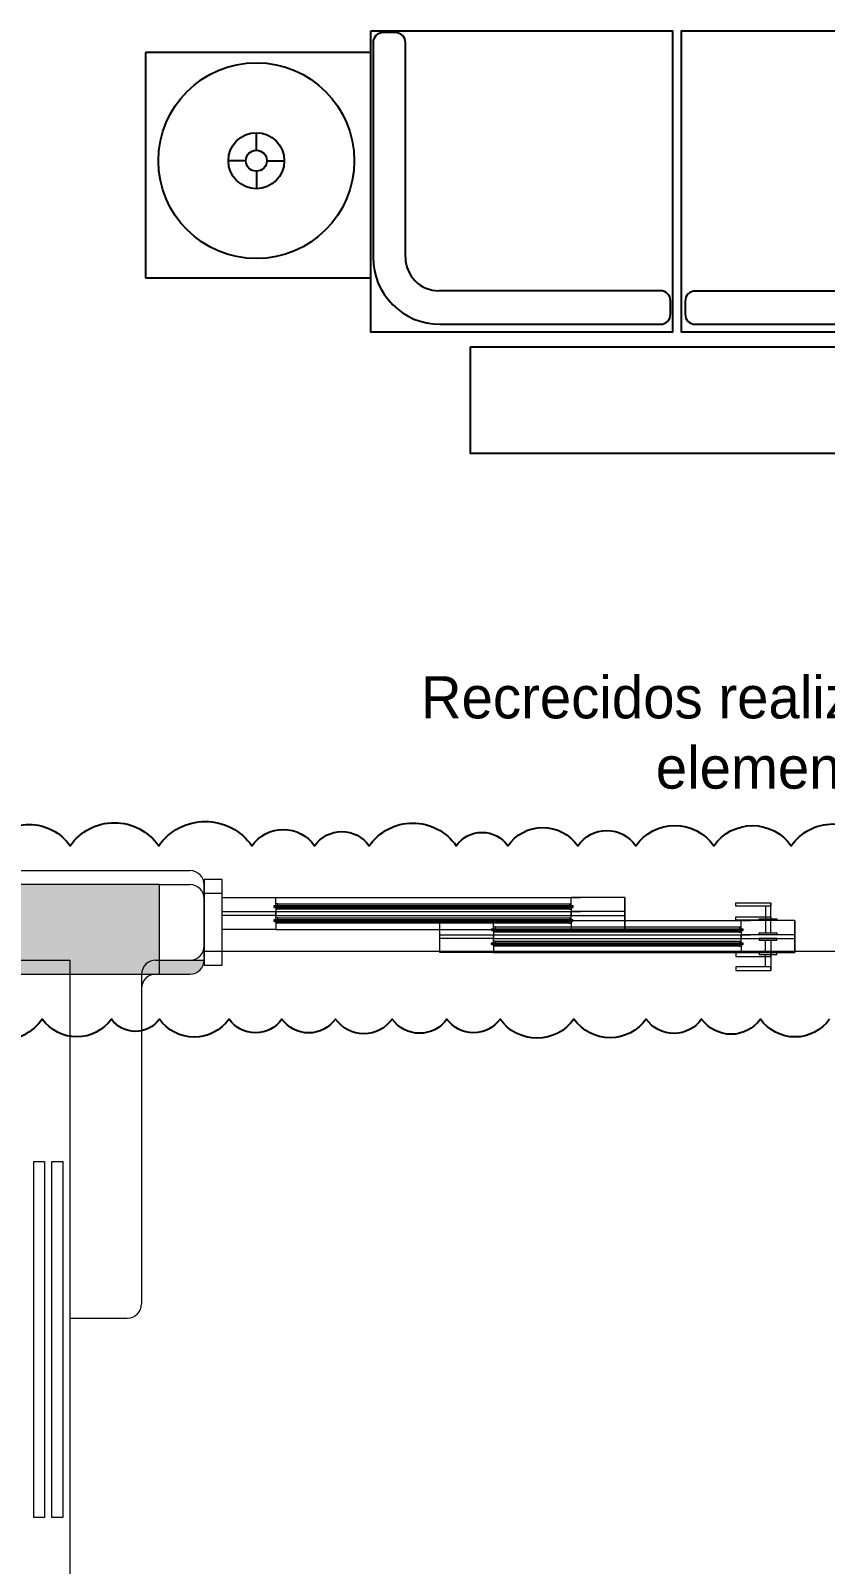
# Model space of a CAD drawing. Header units: metres. Extents: x -232 to 581, y 30 to 789.
# Drawn here: x 114.256 to 116.476, y 661.525 to 665.808 of the extents above; entities that cross this region are included whole.
import ezdxf

# ---------------------------------------------------------------- set-up
doc = ezdxf.new("R2010")
doc.units = ezdxf.units.M
for name, color, linetype, lineweight in [('A-DOOR', 35, 'Continuous', 5), ('A-WALL', 250, 'Continuous', 20), ('baños', 140, 'Continuous', 0), ('Columnas', 7, 'Continuous', 18), ('piscina', 131, 'Continuous', 0)]:
    doc.layers.add(name, color=color, linetype=linetype, lineweight=lineweight)
doc.layers.add('HATCH', color=8, linetype='Continuous')
doc.layers.add('MOBILIARIOS', color=252, linetype='Continuous')
doc.layers.add('PISO', color=7, linetype='Continuous', lineweight=5, true_color=0xe6e6e6)
doc.layers.add('RELLENO SECCION', color=8, linetype='Continuous', lineweight=0, transparency=0.4)
doc.styles.get("Standard").update_dxf_attribs({"font": 'arial.ttf'})

# ---------------------------------------------------------------- blocks, each defined once
blk = doc.blocks.new('27.11.2025 LN09 1ER NIVEL')
at = {"layer": 'A-DOOR', "color": 18, "true_color": 0x000000}
for p, q in [((191.6087546696649, 97.21904614824871), (191.7587550296211, 97.21904609988621)), ((191.6087546755396, 97.16904614824875), (191.6087546696649, 97.21904614824871)), ((191.6087596545457, 97.2190461482486), (191.7587600145018, 97.2190460998861)), ((191.6087596604203, 97.16904614824864), (191.6087596545457, 97.2190461482486)), ((191.7537550355581, 97.1915461010201), (191.7537550355581, 97.19654610102009)), ((191.7537550356177, 97.19654610102009), (192.5887544954991, 97.19654610102009)), ((191.7537550356177, 97.1915461010201), (192.5887544954991, 97.1915461010201)), ((191.7537600204389, 97.19154610101998), (191.7537600204389, 97.19654610101998)), ((191.7537600204984, 97.19654610101998), (192.5887594803798, 97.19654610101998)), ((191.7537600204984, 97.19154610101998), (192.5887594803798, 97.19154610101998)), ((191.7587550296211, 97.21904610877743), (192.6099296622556, 97.2190461430464)), ((191.7587550355581, 97.19654610102009), (191.7587550296211, 97.21904609988621)), ((191.7637550355581, 97.20130830644337), (191.7587550355581, 97.20130830644337)), ((191.7587550355581, 97.1915461010201), (191.7587550355581, 97.16904609988615)), ((191.7637550355581, 97.18678389559682), (191.7587550355581, 97.18678389559682)), ((191.7587600145018, 97.21904610877732), (192.6099346471364, 97.21904614304628)), ((191.7587600204388, 97.19654610101998), (191.7587600145018, 97.2190460998861)), ((191.7637600204389, 97.20130830644325), (191.7587600204389, 97.20130830644325)), ((191.7587600204388, 97.19154610101998), (191.7587600204388, 97.16904609988603)), ((191.7637600204389, 97.1867838955967), (191.7587600204389, 97.1867838955967)), ((191.7637550296835, 97.20130830588721), (192.5787544954991, 97.20130835510463)), ((191.7637550355581, 97.20130830644337), (191.7637550355581, 97.19654610102009)), ((191.7637550355581, 97.18678389559682), (191.7637550355581, 97.1915461010201)), ((192.5787544954991, 97.1867839442325), (191.7637550355581, 97.18678389559682)), ((191.7637600145642, 97.2013083058871), (192.5787594803798, 97.20130835510452)), ((191.7637600204389, 97.20130830644325), (191.7637600204389, 97.19654610101998)), ((191.7637600204389, 97.1867838955967), (191.7637600204389, 97.19154610101998)), ((192.5787594803798, 97.18678394423239), (191.7637600204389, 97.1867838955967)), ((192.5787544954991, 97.20130830644337), (192.5837544954991, 97.20130830644337)), ((192.5787544954991, 97.20130830644337), (192.5787544954991, 97.19654610102009)), ((192.5787544954991, 97.18678389559682), (192.5787544954991, 97.1915461010201)), ((192.5787544954991, 97.18678389559682), (192.5837544954991, 97.18678389559682)), ((192.5787594803798, 97.20130830644325), (192.5837594803798, 97.20130830644325)), ((192.5787594803798, 97.20130830644325), (192.5787594803798, 97.19654610101998)), ((192.5787594803798, 97.1867838955967), (192.5787594803798, 97.19154610101998)), ((192.5787594803798, 97.1867838955967), (192.5837594803798, 97.1867838955967)), ((192.7337548613923, 97.21904614824871), (192.5837545014361, 97.21904609988621)), ((192.5837544954991, 97.19654610102009), (192.5837545014361, 97.21904609988621)), ((192.5837544954991, 97.1915461010201), (192.5837544954991, 97.16904609988615)), ((192.5837594803799, 97.19654610101998), (192.5837594863169, 97.2190460998861)), ((192.5837594803799, 97.19154610101998), (192.5837594803799, 97.16904609988603)), ((192.733759846273, 97.2190461482486), (192.5837594863169, 97.2190460998861)), ((192.5887544954991, 97.1915461010201), (192.5887544954991, 97.19654610102009)), ((192.5887594803798, 97.19154610101998), (192.5887594803798, 97.19654610101998)), ((192.733754849643, 97.21904615184667), (192.7337548555177, 97.16904616679517)), ((192.7337548555176, 97.16904614824875), (192.7337548613923, 97.21904614824871)), ((192.7337598345238, 97.21904615184656), (192.7337598403984, 97.16904616679506)), ((192.7337598403984, 97.16904614824864), (192.733759846273, 97.2190461482486)), ((193.1262545041233, 97.19452936146627), (193.1262545041233, 97.15944577686423)), ((193.126259489004, 97.19452936146604), (193.126259489004, 97.15944577686412)), ((193.1412545042118, 97.15944577686571), (193.1412545042118, 97.20418536019906)), ((193.1412594890925, 97.15944577686548), (193.1412594890925, 97.20418536019884)), ((191.7587550354957, 97.16904609988615), (191.6087546755396, 97.16904614824875)), ((191.7587600203765, 97.16904609988603), (191.6087596604203, 97.16904614824864)), ((191.7587546755395, 97.16904609988615), (192.6099293081741, 97.16904613434076)), ((191.7587596604203, 97.16904609988603), (192.6099342930549, 97.16904613434065)), ((192.2163886419144, 97.15444580105668), (192.3663890018705, 97.15444575269419)), ((192.216388647789, 97.10444580105673), (192.2163886419144, 97.15444580105668)), ((192.2163936267951, 97.15444580105657), (192.3663939867513, 97.15444575269407)), ((192.2163936326698, 97.10444580105661), (192.2163936267951, 97.15444580105657)), ((192.3663890018705, 97.15444576158541), (193.0849294852148, 97.15444579585437)), ((192.3663890078075, 97.13194575382806), (192.3663890018705, 97.15444575269419)), ((192.3663939867513, 97.1544457615853), (193.0849344700956, 97.15444579585426)), ((192.3663939926883, 97.13194575382795), (192.3663939867513, 97.15444575269407)), ((192.5837544955615, 97.16904609988615), (192.7337548555176, 97.16904614824875)), ((192.5837594804422, 97.16904609988603), (192.7337598403984, 97.16904614824864)), ((193.2087546843515, 97.15444580105668), (193.0587543243954, 97.15444575269419)), ((193.0587543184583, 97.13194575382806), (193.0587543243954, 97.15444575269419)), ((193.0587593033391, 97.13194575382795), (193.0587593092761, 97.15444575269407)), ((193.2087596692323, 97.15444580105657), (193.0587593092761, 97.15444575269407)), ((193.2087546726023, 97.15444580465464), (193.2087546784769, 97.10444581960314)), ((193.2087546784769, 97.10444580105673), (193.2087546843515, 97.15444580105668)), ((193.208759657483, 97.15444580465453), (193.2087596633577, 97.10444581960303)), ((193.2087596633576, 97.10444580105661), (193.2087596692323, 97.15444580105657)), ((192.3663890077452, 97.10444575269412), (192.216388647789, 97.10444580105673)), ((192.3663939926259, 97.104445752694), (192.2163936326698, 97.10444580105661)), ((192.3613890078076, 97.12694575382807), (192.3613890078076, 97.13194575382806)), ((192.3613890078672, 97.13194575382806), (193.0637543184583, 97.13194575382806)), ((192.3613890078672, 97.12694575382807), (193.0637543184583, 97.12694575382807)), ((192.3613939926884, 97.12694575382795), (192.3613939926884, 97.13194575382795)), ((192.3613939927479, 97.13194575382795), (193.063759303339, 97.13194575382795)), ((192.3613939927479, 97.12694575382795), (193.063759303339, 97.12694575382795)), ((192.366388647789, 97.10444575269412), (193.0849291311333, 97.10444578714873)), ((192.3713890078076, 97.13670795925134), (192.3663890078076, 97.13670795925134)), ((192.3663890078075, 97.12694575382807), (192.3663890078075, 97.10444575269412)), ((192.3713890078076, 97.12218354840479), (192.3663890078076, 97.12218354840479)), ((192.3663936326698, 97.104445752694), (193.0849341160141, 97.10444578714862)), ((192.3713939926884, 97.13670795925123), (192.3663939926884, 97.13670795925123)), ((192.3663939926883, 97.12694575382795), (192.3663939926883, 97.104445752694)), ((192.3713939926884, 97.12218354840468), (192.3663939926884, 97.12218354840468)), ((192.3713890019329, 97.13670795869518), (193.0537543184583, 97.1367080079126)), ((192.3713890078076, 97.13670795925134), (192.3713890078076, 97.13194575382806)), ((192.3713890078076, 97.12218354840479), (192.3713890078076, 97.12694575382807)), ((193.0537543184583, 97.12218359704048), (192.3713890078076, 97.12218354840479)), ((192.3713939868137, 97.13670795869507), (193.053759303339, 97.13670800791249)), ((192.3713939926884, 97.13670795925123), (192.3713939926884, 97.13194575382795)), ((192.3713939926884, 97.12218354840468), (192.3713939926884, 97.12694575382795)), ((193.053759303339, 97.12218359704036), (192.3713939926884, 97.12218354840468)), ((193.0537543184583, 97.13670795925134), (193.0587543184583, 97.13670795925134)), ((193.0537543184583, 97.13670795925134), (193.0537543184583, 97.13194575382806)), ((193.0537543184583, 97.12218354840479), (193.0537543184583, 97.12694575382807)), ((193.0537543184583, 97.12218354840479), (193.0587543184583, 97.12218354840479)), ((193.053759303339, 97.13670795925123), (193.058759303339, 97.13670795925123)), ((193.053759303339, 97.13670795925123), (193.053759303339, 97.13194575382795)), ((193.053759303339, 97.12218354840468), (193.053759303339, 97.12694575382795)), ((193.053759303339, 97.12218354840468), (193.058759303339, 97.12218354840468)), ((193.0587543184583, 97.12694575382807), (193.0587543184583, 97.10444575269412)), ((193.0587543185207, 97.10444575269412), (193.2087546784769, 97.10444580105673)), ((193.0587593033391, 97.12694575382795), (193.0587593033391, 97.104445752694)), ((193.0587593034014, 97.104445752694), (193.2087596633576, 97.10444580105661)), ((193.0637543184583, 97.12694575382807), (193.0637543184583, 97.13194575382806)), ((193.063759303339, 97.12694575382795), (193.063759303339, 97.13194575382795)), ((193.1262545041233, 97.06436226279152), (193.1262545041233, 97.09944584739355)), ((193.126259489004, 97.0643622627914), (193.126259489004, 97.09944584739344)), ((193.1412545042118, 97.09944584739219), (193.1412545042118, 97.05470626405872)), ((193.1412594890925, 97.09944584739196), (193.1412594890925, 97.05470626405861))]:
    blk.add_line(p, q, dxfattribs=at)
for points in [[(191.6087546755396, 97.26903944007188), (191.5587546755395, 97.26903944007188), (191.5587546755395, 97.06903944007195), (191.6087546755396, 97.06903944007195)], [(191.6087596604203, 97.26903944007177), (191.5587596604203, 97.26903944007177), (191.5587596604203, 97.06903944007183), (191.6087596604203, 97.06903944007183)], [(193.1412545042113, 97.20418536019918), (193.1412545042113, 97.19454888004259), (193.043939353402, 97.19454888004259), (193.043939353402, 97.20418536019918)], [(193.1412594890921, 97.20418536019906), (193.1412594890921, 97.19454888004236), (193.0439443382828, 97.19454888004236), (193.0439443382828, 97.20418536019906)], [(193.1584940877067, 97.15444577687549), (193.1090149210401, 97.15444577687549), (193.109014921038, 97.15944577687264), (193.1584940877047, 97.15944577687264)], [(193.1584990725875, 97.15444577687526), (193.1090199059208, 97.15444577687526), (193.1090199059188, 97.15944577687253), (193.1584990725855, 97.15944577687253)], [(193.1584940877067, 97.10444584738241), (193.1090149210401, 97.10444584738241), (193.109014921038, 97.09944584738514), (193.1584940877047, 97.09944584738514)], [(193.1584990725875, 97.10444584738218), (193.1090199059208, 97.10444584738218), (193.1090199059188, 97.09944584738503), (193.1584990725855, 97.09944584738503)], [(193.1412545042113, 97.05470626405861), (193.1412545042113, 97.0643427442152), (193.043939353402, 97.0643427442152), (193.043939353402, 97.05470626405861)], [(193.1412594890921, 97.05470626405838), (193.1412594890921, 97.06434274421508), (193.0439443382828, 97.06434274421508), (193.0439443382828, 97.05470626405838)], [(191.1129737927324, 96.481558265025), (191.1129737927324, 95.48705826502498), (191.082687075321, 95.48705826502498), (191.082687075321, 96.481558265025)], [(191.1637964719346, 96.481558265025), (191.1637964719346, 95.48705826502498), (191.1335097545232, 95.48705826502498), (191.1335097545232, 96.481558265025)]]:
    blk.add_lwpolyline(points, close=True, dxfattribs=at)
at = {"layer": 'A-WALL', "color": 18, "true_color": 0x000000}
for p, q in [((190.5237513543805, 97.29411956360275), (191.5188068745626, 97.29403694515634)), ((191.5588035534034, 97.08397288809556), (191.5588035534034, 97.25403694529427)), ((190.9837939412695, 97.04411707245765), (191.1837546755398, 97.04411707245765)), ((191.1837546755398, 97.04411707245765), (191.1837546755399, 96.04415588859104)), ((191.4238433979949, 97.04418341767018), (191.5187148309484, 97.04397298649155)), ((191.3837546755399, 97.00418351606629), (191.3837546755394, 96.08415588859089)), ((191.1837546755396, 96.04415588859104), (191.3437546755394, 96.04415588859092))]:
    blk.add_line(p, q, dxfattribs=at)
for centre, start, end in [((191.5188035534034, 97.25403694529427), 0, 89.99524278979239), ((191.5188035534034, 97.08397288809556), 269.8729143403411, 0), ((191.4237546755399, 97.00418351606618), 89.87291434034431, 179.9999999999739), ((191.3437546755394, 96.084155888591), 269.9999999999837, 359.999999999974)]:
    blk.add_arc(centre, 0.04, start, end, dxfattribs=at)
at = {"layer": 'piscina', "color": 18, "true_color": 0x000000, "const_width": 0.004}
for points in [[(191.7537550355581, 97.19404610102015), (192.5887544954991, 97.19404611752486)], [(191.7537600204389, 97.19404610102004), (192.5887594803798, 97.19404611752475)], [(192.3613890078076, 97.12944575382812), (193.0637543184583, 97.12944577033284)], [(192.3613939926884, 97.12944575382801), (193.063759303339, 97.12944577033272)]]:
    blk.add_lwpolyline(points, dxfattribs=at)
at = {"layer": 'PISO', "color": 18, "true_color": 0x000000}
for p, q in [((191.5587546755395, 97.06903944007195), (195.5587546755403, 97.06903944007195)), ((191.5587596604203, 97.06903944007183), (195.558759660421, 97.06903944007183))]:
    blk.add_line(p, q, dxfattribs=at)
blk = doc.blocks.new('A$Ce5805d30')
at = {"layer": 'MOBILIARIOS'}
for p, q in [((0.5483206930186668, 0.5483204682521006, -0.3418091343978371), (2.472166329425818e-07, 0.5483204682521006, -0.3418091343978371)), ((2.472166329425818e-07, 0.5483204682521006, -0.3418091343978371), (2.472166329425818e-07, 2.245006669454597e-08, -0.3418091343978371)), ((0.5483206930186668, 2.245006669454597e-08, -0.3418091343978371), (0.5483206930186668, 0.5483204682521006, -0.3418091343978371)), ((0.263453916512816, 0.2954363413168153, -0.3418091343978371), (0.263453916512816, 0.3379780323409136, -0.3418091343978371)), ((0.2379289018983286, 0.2699113267023279, -0.3418091343978371), (0.1953872108742303, 0.2699113267023279, -0.3418091343978371)), ((0.288978931127275, 0.2699113267023279, -0.3418091343978371), (0.3315206221514018, 0.2699113267023279, -0.3418091343978371)), ((0.263453916512816, 0.2443863120878689, -0.3418091343978371), (0.263453916512816, 0.2018446210637563, -0.3418091343978371)), ((2.472166329425818e-07, 2.245006669454597e-08, -0.3418091343978371), (0.5483206930186668, 2.245006669454597e-08, -0.3418091343978371))]:
    blk.add_line(p, q, dxfattribs=at)
for radius in [0.238233469735058, 0.06806670563858801, 0.0255250146144705]:
    blk.add_circle((0.263453916512816, 0.2699113267023279, -0.3418091343978371), radius, dxfattribs=at)
blk = doc.blocks.new('20.03.2026 LN 09 PRIMER NIVEL ARQ')
at = {"layer": 'HATCH'}
h = blk.add_hatch(dxfattribs=at)
h.set_pattern_fill('AR-CONC', color=1, scale=0.00032)
h.set_pattern_definition([(49.99999999999999, (109.5950523051869, -7.243447285351294), (0.05829909407872129, -0.005100507372448988), [0.006096000000000001, -0.067056]), (355, (109.5950523051869, -7.243447285351294), (-0.01127789485599019, 0.06113819047649125), [0.004876800000000001, -0.05364498693440001]), (100.4514447, (109.5999105474269, -7.243872326471319), (0.04702119906891305, 0.05603768061190244), [0.005180802815999999, -0.05698887827199999]), (46.18420000000001, (109.5950523051869, -7.227191285351296), (0.08674529308548158, -0.01345354493847269), [0.009144000000000001, -0.100584]), (96.63555760999992, (109.6022810731869, -7.228312405351289), (0.07596932289648096, 0.07917635987127089), [0.0077712074048, -0.08548339461120001]), (351.1841511700001, (109.5950523051869, -7.227191285351296), (0.07596932290079265, 0.07917635986737045), [0.007315189462400001, -0.0804671142144]), (21, (109.6031803051869, -7.231255285351267), (0.0485166052061224, -0.03272486341986804), [0.006096000000000001, -0.067056]), (326.0000000000001, (109.6031803051869, -7.231255285351267), (0.01977664907124706, 0.05894014915914217), [0.004876800000000001, -0.0536448]), (71.45144499999999, (109.6072233556189, -7.233982357319292), (0.06829325416918917, 0.02621528604348968), [0.005180802816000001, -0.056988780032]), (37.50000000000001, (109.5950523051869, -7.243447285351294), (0.0009883530401893813, 0.027057612439409), [0, -0.05299456, 0, -0.05445760000000001, 0, -0.05384800000000001]), (7.499999999999999, (109.5950523051869, -7.243447285351294), (0.02138229200329784, 0.03205778394179824), [0, -0.03104896, 0, -0.05177536000000001, 0, -0.0205232]), (327.5, (109.5769268651869, -7.243447285351294), (0.04338899045339885, -0.001833198077655502), [0, -0.02032, 0, -0.06339840000000001, 0, -0.0841248]), (317.5, (109.5687988651869, -7.243447285351294), (0.04740133804352578, 0.00813647713066657), [0, -0.026416, 0, -0.04210304, 0, -0.0597408])])
h.paths.add_polyline_path([(9.913863998904333, -55.82766608855763), (9.663863998903594, -55.82766608855763), (9.66386399890348, -56.73224372086929), (10.81398107150505, -56.73224372086929), (10.81398107150505, -56.48224372086929), (9.913863998922523, -56.48224372086929)])
at = {"layer": 'RELLENO SECCION'}
h = blk.add_hatch(color=1, dxfattribs=at)
h.dxf.hatch_style = 1
edge = h.paths.add_edge_path()
edge.add_arc((10.89900206022901, -56.69233346635178), 0.04002948853088027, 269.7937312357839, 358.7066360886235)
edge.add_line((10.93902135045909, -56.69323699361883), (10.81398107150504, -56.69323187336236))
edge.add_line((10.81398107150505, -56.69323187336238), (10.81399552781998, -56.73223714681876))
edge.add_line((10.81399552782, -56.73223714681876), (10.89885795161636, -56.7323626954819))
at = {"layer": 'A-DOOR', "color": 1}
for p, q in [((10.98895045569094, -56.55749554095701), (11.13895081564709, -56.5574955893195)), ((10.98895046156559, -56.60749554095696), (10.98895045569094, -56.55749554095701)), ((10.98895544057169, -56.55749554095723), (11.13895580052784, -56.55749558931973)), ((10.98895544644634, -56.60749554095719), (10.98895544057169, -56.55749554095723)), ((11.13395082158416, -56.58499558818562), (11.13395082158416, -56.57999558818562)), ((11.13395082164374, -56.57999558818562), (11.96895028152511, -56.57999558818562)), ((11.13395580646491, -56.58499558818585), (11.13395580646491, -56.57999558818585)), ((11.13395580652448, -56.57999558818585), (11.96895526640586, -56.57999558818585)), ((11.13895081564709, -56.55749558042828), (11.99012544828167, -56.55749554615932)), ((11.1389508215841, -56.57999558818562), (11.13895081564709, -56.5574955893195)), ((11.14395082158416, -56.57523338276235), (11.13895082158416, -56.57523338276235)), ((11.13895580052784, -56.55749558042851), (11.99013043316242, -56.55749554615954)), ((11.13895580646485, -56.57999558818585), (11.13895580052784, -56.55749558931973)), ((11.1439558064649, -56.57523338276258), (11.13895580646491, -56.57523338276258)), ((11.1439508157095, -56.5752333833185), (11.95895028152512, -56.57523333410109)), ((11.14395082158416, -56.57523338276235), (11.14395082158416, -56.57999558818562)), ((11.14395580059025, -56.57523338331873), (11.95895526640587, -56.57523333410131)), ((11.1439558064649, -56.57523338276258), (11.1439558064649, -56.57999558818585)), ((11.95895028152512, -56.57523338276235), (11.96395028152511, -56.57523338276235)), ((11.95895028152512, -56.57523338276235), (11.95895028152512, -56.57999558818562)), ((11.95895526640587, -56.57523338276258), (11.96395526640586, -56.57523338276258)), ((11.95895526640587, -56.57523338276258), (11.95895526640587, -56.57999558818585)), ((11.96395028152517, -56.57999558818562), (11.96395028746218, -56.5574955893195)), ((12.11395064741833, -56.55749554095701), (11.96395028746218, -56.5574955893195)), ((12.11395563229908, -56.55749554095723), (11.96395527234293, -56.55749558931973)), ((11.96395526640592, -56.57999558818585), (11.96395527234293, -56.55749558931973)), ((11.96895028152511, -56.58499558818562), (11.96895028152511, -56.57999558818562)), ((11.96895526640586, -56.58499558818585), (11.96895526640586, -56.57999558818585)), ((12.11395063566908, -56.55749553735905), (12.11395064154374, -56.60749552241055)), ((12.11395064154368, -56.60749554095696), (12.11395064741833, -56.55749554095701)), ((12.11395562054983, -56.55749553735927), (12.11395562642448, -56.60749552241077)), ((12.11395562642443, -56.60749554095719), (12.11395563229908, -56.55749554095723)), ((12.52145029023779, -56.61709591234001), (12.52145029023779, -56.57235632900677)), ((12.52145527511857, -56.61709591234023), (12.52145527511857, -56.57235632900688)), ((11.13895082152175, -56.60749558931957), (10.98895046156559, -56.60749554095696)), ((11.13895580640249, -56.6074955893198), (10.98895544644634, -56.60749554095719)), ((11.13395082164374, -56.58499558818562), (11.96895028152511, -56.58499558818562)), ((11.13395580652448, -56.58499558818585), (11.96895526640586, -56.58499558818585)), ((11.13895046156557, -56.60749558931957), (11.99012509420015, -56.60749555486495)), ((11.1389508215841, -56.58499558818562), (11.1389508215841, -56.60749558931957)), ((11.14395082158416, -56.5897577936089), (11.13895082158416, -56.5897577936089)), ((11.13895544644632, -56.6074955893198), (11.9901300790809, -56.60749555486518)), ((11.13895580646485, -56.58499558818585), (11.13895580646485, -56.6074955893198)), ((11.1439558064649, -56.58975779360912), (11.13895580646491, -56.58975779360912)), ((11.14395082158416, -56.5897577936089), (11.14395082158416, -56.58499558818562)), ((11.95895028152512, -56.58975774497321), (11.14395082158416, -56.5897577936089)), ((11.1439558064649, -56.58975779360912), (11.1439558064649, -56.58499558818585)), ((11.95895526640587, -56.58975774497344), (11.1439558064649, -56.58975779360912)), ((11.5965844279404, -56.62209588814903), (11.74658478789655, -56.62209593651153)), ((11.59658443381505, -56.67209588814899), (11.5965844279404, -56.62209588814903)), ((11.59658941282117, -56.62209588814926), (11.74658977277733, -56.62209593651176)), ((11.59658941869583, -56.67209588814922), (11.59658941282117, -56.62209588814926)), ((11.74658478789655, -56.62209592762031), (12.46512527124088, -56.62209589335134)), ((11.74658479383356, -56.64459593537765), (11.74658478789655, -56.62209593651153)), ((11.74658977277733, -56.62209592762053), (12.46513025612163, -56.62209589335157)), ((11.74658977871434, -56.64459593537788), (11.74658977277733, -56.62209593651176)), ((11.95895028152512, -56.5897577936089), (11.95895028152512, -56.58499558818562)), ((11.95895028152512, -56.5897577936089), (11.96395028152511, -56.5897577936089)), ((11.95895526640587, -56.58975779360912), (11.95895526640587, -56.58499558818585)), ((11.95895526640587, -56.58975779360912), (11.96395526640586, -56.58975779360912)), ((11.96395028152517, -56.58499558818562), (11.96395028152517, -56.60749558931957)), ((11.96395028158753, -56.60749558931957), (12.11395064154368, -56.60749554095696)), ((11.96395526640592, -56.58499558818585), (11.96395526640592, -56.6074955893198)), ((11.96395526646828, -56.6074955893198), (12.11395562642443, -56.60749554095719)), ((12.43895010448438, -56.64459593537765), (12.43895011042139, -56.62209593651153)), ((12.58895047037754, -56.62209588814903), (12.43895011042139, -56.62209593651153)), ((12.43895508936512, -56.64459593537788), (12.43895509530213, -56.62209593651176)), ((12.58895545525829, -56.62209588814926), (12.43895509530213, -56.62209593651176)), ((12.5064502901493, -56.58201232773956), (12.5064502901493, -56.61709591234148)), ((12.50645527503008, -56.58201232773968), (12.50645527503008, -56.61709591234171)), ((12.58895045862829, -56.62209588455107), (12.58895046450294, -56.67209586960257)), ((12.58895046450289, -56.67209588814899), (12.58895047037754, -56.62209588814903)), ((12.58895544350904, -56.6220958845513), (12.58895544938369, -56.6720958696028)), ((12.58895544938363, -56.67209588814922), (12.58895545525829, -56.62209588814926)), ((11.74158479383362, -56.64959593537765), (11.74158479383362, -56.64459593537765)), ((11.7415847938932, -56.64459593537765), (12.44395010448432, -56.64459593537765)), ((11.7415847938932, -56.64959593537765), (12.44395010448432, -56.64959593537765)), ((11.7415897787144, -56.64959593537787), (11.7415897787144, -56.64459593537788)), ((11.74158977877397, -56.64459593537788), (12.44395508936506, -56.64459593537788)), ((11.74158977877397, -56.64959593537787), (12.44395508936506, -56.64959593537787)), ((11.75158479383362, -56.63983372995438), (11.74658479383362, -56.63983372995438)), ((11.74658479383356, -56.64959593537765), (11.74658479383356, -56.6720959365116)), ((11.75158479383362, -56.65435814080092), (11.74658479383362, -56.65435814080092)), ((11.75158977871439, -56.6398337299546), (11.74658977871439, -56.6398337299546)), ((11.74658977871434, -56.64959593537787), (11.74658977871434, -56.67209593651182)), ((11.75158977871439, -56.65435814080115), (11.74658977871439, -56.65435814080115)), ((11.75158478795896, -56.63983373051053), (12.43395010448432, -56.63983368129311)), ((11.75158479383362, -56.63983372995438), (11.75158479383362, -56.64459593537765)), ((11.75158479383362, -56.65435814080092), (11.75158479383362, -56.64959593537765)), ((12.43395010448432, -56.65435809216524), (11.75158479383362, -56.65435814080092)), ((11.75158977283974, -56.63983373051076), (12.43395508936507, -56.63983368129334)), ((11.75158977871439, -56.6398337299546), (11.75158977871439, -56.64459593537788)), ((11.75158977871439, -56.65435814080115), (11.75158977871439, -56.64959593537787)), ((12.43395508936507, -56.65435809216547), (11.75158977871439, -56.65435814080115)), ((12.43395010448432, -56.63983372995438), (12.43895010448432, -56.63983372995438)), ((12.43395010448432, -56.63983372995438), (12.43395010448432, -56.64459593537765)), ((12.43395010448432, -56.65435814080092), (12.43395010448432, -56.64959593537765)), ((12.43395010448432, -56.65435814080092), (12.43895010448432, -56.65435814080092)), ((12.43395508936507, -56.6398337299546), (12.43895508936507, -56.6398337299546)), ((12.43395508936507, -56.6398337299546), (12.43395508936507, -56.64459593537788)), ((12.43395508936507, -56.65435814080115), (12.43395508936507, -56.64959593537787)), ((12.43395508936507, -56.65435814080115), (12.43895508936507, -56.65435814080115)), ((12.43895010448438, -56.64959593537765), (12.43895010448438, -56.6720959365116)), ((12.43895508936512, -56.64959593537787), (12.43895508936512, -56.67209593651182)), ((12.44395010448432, -56.64959593537765), (12.44395010448432, -56.64459593537765)), ((12.44395508936506, -56.64959593537787), (12.44395508936506, -56.64459593537788)), ((11.74658479377121, -56.6720959365116), (11.59658443381505, -56.67209588814899)), ((11.74658977865198, -56.67209593651182), (11.59658941869583, -56.67209588814922)), ((11.74658443381503, -56.6720959365116), (12.46512491715936, -56.67209590205698)), ((11.74658941869581, -56.67209593651182), (12.4651299020401, -56.67209590205721)), ((12.43895010454673, -56.6720959365116), (12.58895046450289, -56.67209588814899)), ((12.43895508942748, -56.67209593651182), (12.58895544938363, -56.67209588814922)), ((12.5064502901493, -56.7121794264142), (12.5064502901493, -56.67709584181216)), ((12.50645527503008, -56.71217942641442), (12.50645527503008, -56.67709584181239)), ((12.52145029023779, -56.67709584181364), (12.52145029023779, -56.72183542514699)), ((12.52145527511857, -56.67709584181375), (12.52145527511857, -56.72183542514722))]:
    blk.add_line(p, q, dxfattribs=at)
for points in [[(10.98895046156559, -56.50750224913384), (10.93895046156558, -56.50750224913384), (10.93895046156558, -56.70750224913377), (10.98895046156559, -56.70750224913377)], [(10.98895544644634, -56.50750224913406), (10.93895544644633, -56.50750224913406), (10.93895544644633, -56.707502249134), (10.98895544644634, -56.707502249134)], [(12.52145029023734, -56.57235632900654), (12.52145029023734, -56.58199280916313), (12.42413513942807, -56.58199280916313), (12.42413513942807, -56.57235632900654)], [(12.52145527511811, -56.57235632900677), (12.52145527511811, -56.58199280916335), (12.42414012430885, -56.58199280916335), (12.42414012430885, -56.57235632900677)], [(12.53868987373278, -56.62209591233034), (12.48921070706609, -56.62209591233034), (12.48921070706405, -56.61709591233307), (12.53868987373073, -56.61709591233307)], [(12.53869485861355, -56.62209591233045), (12.48921569194687, -56.62209591233045), (12.48921569194482, -56.6170959123333), (12.53869485861151, -56.6170959123333)], [(12.53868987373278, -56.67209584182331), (12.48921070706609, -56.67209584182331), (12.48921070706405, -56.67709584182057), (12.53868987373073, -56.67709584182057)], [(12.53869485861355, -56.67209584182353), (12.48921569194687, -56.67209584182353), (12.48921569194482, -56.6770958418208), (12.53869485861151, -56.6770958418208)], [(12.52145029023734, -56.72183542514711), (12.52145029023734, -56.71219894499052), (12.42413513942807, -56.71219894499052), (12.42413513942807, -56.72183542514711)], [(12.52145527511811, -56.72183542514733), (12.52145527511811, -56.71219894499075), (12.42414012430885, -56.71219894499075), (12.42414012430885, -56.72183542514733)], [(10.49320018863835, -57.25572489603667), (10.49320018863835, -58.25022489603668), (10.46291347122695, -58.25022489603668), (10.46291347122695, -57.25572489603667)], [(10.54402286784062, -57.25572489603667), (10.54402286784062, -58.25022489603668), (10.51373615042922, -58.25022489603668), (10.51373615042922, -57.25572489603667)]]:
    blk.add_lwpolyline(points, close=True, dxfattribs=at)
at = {"layer": 'A-WALL', "color": 1}
for p, q in [((10.81398107150505, -56.48217067877738), (10.89903327046861, -56.48225329722516)), ((10.9390209391232, -56.69323687852227), (10.93902994930937, -56.52225329708733)), ((10.81398107150505, -56.69323187336238), (10.93902135583767, -56.69323699361905)), ((10.56398107144582, -56.73224372086929), (10.56398107144594, -57.69312727247063)), ((10.81398107150505, -56.73224372086929), (10.89884349691567, -56.73235608315167)), ((10.76398107144584, -56.77223049942415), (10.76398107144541, -57.65312727247067)), ((10.5639810714456, -57.69312727247063), (10.72398107144539, -57.69312727247063))]:
    blk.add_line(p, q, dxfattribs=at)
for centre, start, end in [((10.89902994930935, -56.52225329708733), 0, 89.99524278979075), ((10.8990209391232, -56.69235647673031), 269.7458319263906, 0), ((10.80398107144583, -56.77223049942415), 89.87291434034269, 179.9999999999739), ((10.72398107144542, -57.65312727247067), 269.9999999999837, 359.999999999974)]:
    blk.add_arc(centre, 0.04, start, end, dxfattribs=at)
at = {"layer": 'Columnas', "color": 1}
blk.add_lwpolyline([(9.913863998904333, -55.82766608855763), (9.663863998903594, -55.82766608855763), (9.66386399890348, -56.73224372086929), (10.81398107150505, -56.73224372086929), (10.81398107150505, -56.48224372086929), (9.913863998922523, -56.48224372086929), (9.913863998904333, -55.82766608855763)], dxfattribs=at)
at = {"layer": 'MOBILIARIOS', "color": 1}
for p, q in [((11.41049795548025, -54.13076045771993), (11.41049795548025, -54.73024642271014)), ((11.47295135176358, -54.10268486060215), (11.43857355259814, -54.10268486060215)), ((11.50102694888136, -54.73024642271014), (11.50102694888136, -54.13076045771993)), ((12.21320836798651, -54.82383174643621), (11.59461227260743, -54.82383174643621)), ((12.2412839651044, -54.88934147304428), (12.2412839651044, -54.85190734355399)), ((11.41049795548025, -54.91741707016206), (11.41049795548025, -54.91741707016206)), ((11.59766860293252, -54.91741707016206), (12.21320836798651, -54.91741707016206))]:
    blk.add_line(p, q, dxfattribs=at)
for points in [[(11.4041804629864, -54.09737722476495), (12.2464483765213, -54.09737722476495), (12.2464483765213, -54.93964513829962), (11.4041804629864, -54.93964513829962)], [(11.68245576055, -54.98075926170952), (14.30007768550462, -54.98075926170952), (14.30007768550462, -55.27825580848287), (11.68245576055, -55.27825580848287)]]:
    blk.add_lwpolyline(points, close=True, dxfattribs=at)
blk.add_lwpolyline([(13.76935450443074, -54.93964513829962), (12.27198932481332, -54.93964513829962), (12.27198932481332, -54.09737722476495), (13.76935450443074, -54.09737722476495)], dxfattribs=at)
blk.add_lwpolyline([(13.76935450443074, -54.82449506378236), (12.31043144391896, -54.82449506378236, 0.414213562373095), (12.28235584680118, -54.85257066090037), (12.28235584680118, -54.88934147304428, 0.414213562373095), (12.31043144391896, -54.91741707016206), (13.76935450443074, -54.91741707016206)], format="xyb", dxfattribs=at)
for centre, radius, start, end in [((11.43857355259814, -54.13076045771993), 0.02807559711780361, 90, 180.0000000000521), ((11.47295135176358, -54.13076045771993), 0.02807559711780361, 359.9999999999479, 90), ((11.59766860293252, -54.73024642271014), 0.1871706474521943, 180, 270), ((11.59461227260743, -54.73024642271014), 0.09358532372609184, 180, 270), ((12.21320836798651, -54.85190734355399), 0.02807559711780361, 0, 90), ((12.21320836798651, -54.88934147304428), 0.02807559711780361, 270, 5.211020790109826e-11)]:
    blk.add_arc(centre, radius, start, end, dxfattribs=at)
at = {"layer": 'piscina', "color": 1, "const_width": 0.004}
for points in [[(11.13395082158416, -56.58249558818557), (11.96895028152511, -56.58249557168085)], [(11.13395580646491, -56.58249558818579), (11.96895526640586, -56.58249557168108)], [(11.74158479383362, -56.64709593537759), (12.44395010448432, -56.64709591887288)], [(11.7415897787144, -56.64709593537782), (12.44395508936506, -56.64709591887311)]]:
    blk.add_lwpolyline(points, dxfattribs=at)
at = {"layer": 'PISO', "color": 1}
blk.add_line((10.56398107144594, -57.69312727247109), (10.56398107144594, -61.29312727247191), dxfattribs=at)
at = {"layer": 'MOBILIARIOS', "color": 1, "xscale": 1.148053469821852, "yscale": 1.148053469821852, "zscale": 1.148053469821852, "rotation": 270}
blk.add_blockref('A$Ce5805d30', (10.77467924683521, -54.15810643669658, 0.3924151627622406), dxfattribs=at)
at = {"layer": 'baños', "color": 1, "linetype": 'Continuous'}
for tag, p in [('TRADENAME', (-12.06114936981487, -62.07078183069393)), ('MODELNUMBER', (-12.06114936975916, -62.07073949872006)), ('PRODUCT', (-12.06114936987058, -62.07082416266803)), ('MATERIAL', (-12.06114936992651, -62.07086649464213))]:
    blk.add_attdef(tag, p, '', height=2.5399184405861e-05, rotation=359.9999244952277, dxfattribs=at)

msp = doc.modelspace()

# ---------------------------------------------------------------- linework, layer by layer
at = {"color": 6}
for points in [[(114.1374630173786, 663.5318634133419, -0.52056705), (114.3661565199879, 663.5318634133419, -0.52056705), (114.6135395578003, 663.5318634133419, -0.52056705), (114.8740333472836, 663.5318634133419, -0.52056705), (115.0490386880228, 663.5318634133419, -0.52056705), (115.2014399860767, 663.5318634133419, -0.52056705), (115.444717267081, 663.5318634133419, -0.52056705), (115.5885815207508, 663.5318634133419, -0.52056705), (115.7838877739934, 663.5318634133419, -0.52056705), (115.946677572673, 663.5318634133419, -0.52056705), (116.1639327379307, 663.5318634133419, -0.52056705), (116.3800526146359, 663.5318634133419, -0.52056705), (116.6137918441453, 663.5318634133419, -0.52056705)], [(116.4872444609602, 663.0480625316045, -0.52056705), (116.2942291304956, 663.0480625316045, -0.52056705), (116.1301046556683, 663.0480625316045, -0.52056705), (115.9750624892611, 663.0480625316045, -0.52056705), (115.773282242875, 663.0480625316045, -0.52056705), (115.5668753904523, 663.0480625316045, -0.52056705), (115.4188117898785, 663.0480625316045, -0.52056705), (115.2657716376929, 663.0480625316045, -0.52056705), (115.1071689785135, 663.0480625316045, -0.52056705), (114.9577747709265, 663.0480625316045, -0.52056705), (114.8100489085243, 663.0480625316045, -0.52056705), (114.6155931044125, 663.0480625316045, -0.52056705), (114.4813401466603, 663.0480625316045, -0.52056705), (114.2885445494639, 663.0480625316045, -0.52056705), (114.0588785236859, 663.0480625316045, -0.52056705)]]:
    msp.add_lwpolyline(points, format="xyb", dxfattribs=at)

# ---------------------------------------------------------------- block references
at = {"color": 1}
for name, p in [('20.03.2026 LN 09 PRIMER NIVEL ARQ', (103.801780673263, 719.9056624372779)), ('27.11.2025 LN09 1ER NIVEL', (-76.81799293083111, 566.1683792762161))]:
    msp.add_blockref(name, p, dxfattribs=at)

# ---------------------------------------------------------------- texts
at = {"color": 6, "insert": (115.2878556294817, 664.005292481168), "char_height": 0.1176774007627281, "attachment_point": 1}
msp.add_mtext_dynamic_manual_height_columns('\\pxqc;{\\fCentury Gothic|b0|i0|c0|p34;Recrecidos realizados por ubicacion de elementos verticales }', width=2.862669886715713, gutter_width=0.08686156270469177, heights=[0.5249908638069353], dxfattribs=at)

doc.saveas('drawing.dxf')
